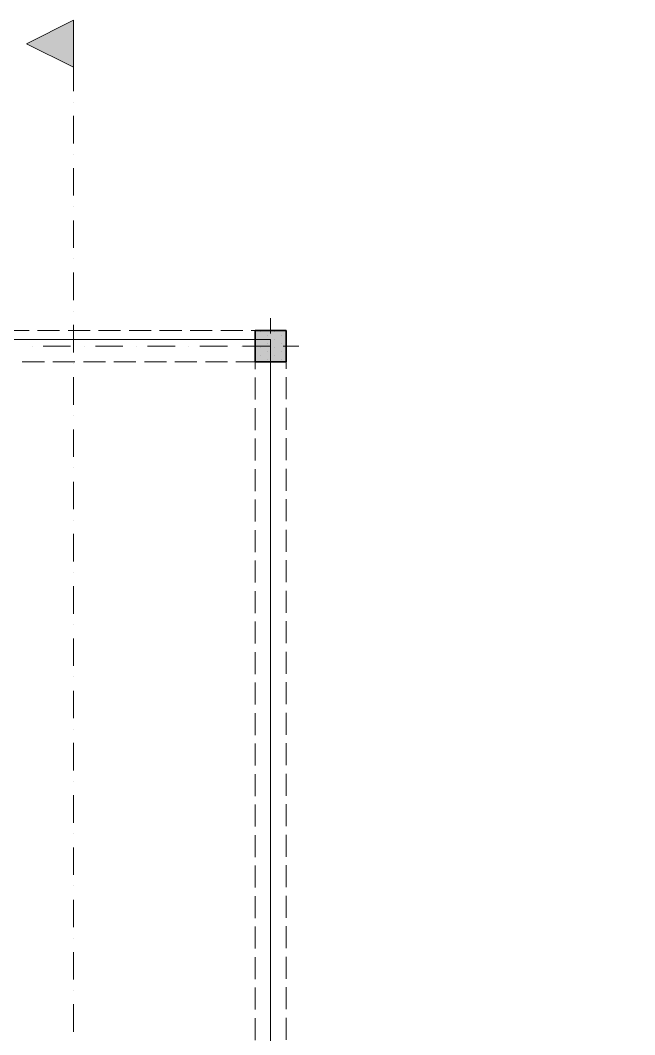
# Model space of a CAD drawing. Header units: inches. Extents: x 206002 to 410047, y 60394 to 83306.
# Drawn here: x 238982 to 242930, y 76783 to 83306 of the extents above; entities that cross this region are included whole.
import ezdxf

# ---------------------------------------------------------------- set-up
doc = ezdxf.new("R2010")
doc.units = ezdxf.units.IN
doc.header["$MEASUREMENT"] = 0
doc.layers.add('PDF_Marker - Section', color=7, linetype='Continuous')
doc.layers.add('PDF_Structural - Bearing', color=7, linetype='Continuous')

msp = doc.modelspace()

# ---------------------------------------------------------------- linework, layer by layer
at = {"layer": 'PDF_Marker - Section', "lineweight": 13}
for points in [[(239322.8, 82850.6), (239322.8, 83005.3), (239322.8, 83306.1), (239022, 83155.7), (239322.8, 83005.3)], [(239322.8, 82779.8), (239322.8, 82779.8)], [(239322.8, 82514.5), (239322.8, 82691.4)], [(239322.8, 82443.8), (239322.8, 82443.8)], [(239322.8, 82178.5), (239322.8, 82355.4)], [(239322.8, 82107.8), (239322.8, 82107.8)], [(239322.8, 81842.5), (239322.8, 82019.3)], [(239322.8, 81771.8), (239322.8, 81771.8)], [(239322.8, 81506.5), (239322.8, 81683.3)], [(239322.8, 81435.7), (239322.8, 81435.7)], [(239322.8, 81170.4), (239322.8, 81347.3)], [(239322.8, 81099.7), (239322.8, 81099.7)], [(239322.8, 80834.4), (239322.8, 81011.3)], [(239322.8, 80763.7), (239322.8, 80763.7)], [(239322.8, 80498.4), (239322.8, 80675.3)], [(239322.8, 80427.7), (239322.8, 80427.7)], [(239322.8, 80162.4), (239322.8, 80339.2)], [(239322.8, 80091.6), (239322.8, 80091.6)], [(239322.8, 79826.3), (239322.8, 80003.2)], [(239322.8, 79755.6), (239322.8, 79755.6)], [(239322.8, 79490.3), (239322.8, 79667.2)], [(239322.8, 79419.6), (239322.8, 79419.6)], [(239322.8, 79154.3), (239322.8, 79331.2)], [(239322.8, 79083.6), (239322.8, 79083.6)], [(239322.8, 78818.3), (239322.8, 78995.1)], [(239322.8, 78747.5), (239322.8, 78747.5)], [(239322.8, 78482.3), (239322.8, 78659.1)], [(239322.8, 78411.5), (239322.8, 78411.5)], [(239322.8, 78146.2), (239322.8, 78323.1)], [(239322.8, 78075.5), (239322.8, 78075.5)], [(239322.8, 77810.2), (239322.8, 77987.1)], [(239322.8, 77739.5), (239322.8, 77739.5)], [(239322.8, 77474.2), (239322.8, 77651)], [(239322.8, 77403.4), (239322.8, 77403.4)], [(239322.8, 77138.2), (239322.8, 77315)], [(239322.8, 77067.4), (239322.8, 77067.4)], [(239322.8, 76802.1), (239322.8, 76979)]]:
    msp.add_lwpolyline(points, dxfattribs=at)
at = {"layer": 'PDF_Marker - Section', "lineweight": 0, "transparency": 33554559}
msp.add_solid([(239322.8, 83306.1), (239022, 83155.7), (239322.8, 83005.3)], dxfattribs=at)
at = {"layer": 'PDF_Structural - Bearing', "lineweight": 0}
for points in [[(240590.2, 81291.3), (240590.2, 81391.6)], [(240510, 81211.1), (240409.7, 81211.1)], [(240590.2, 81211.1), (240590.2, 81211.1)], [(240670.4, 81211.1), (240770.7, 81211.1)], [(240590.2, 81130.9), (240590.2, 81030.6)]]:
    msp.add_lwpolyline(points, dxfattribs=at)
at = {"layer": 'PDF_Structural - Bearing', "lineweight": 18}
for points in [[(238896.7, 81311.3), (239038.2, 81311.3)], [(239092.9, 81311.3), (239234.3, 81311.3)], [(239289, 81311.3), (239430.4, 81311.3)], [(239485.1, 81311.3), (239626.6, 81311.3)], [(239681.2, 81311.3), (239822.7, 81311.3)], [(239877.3, 81311.3), (240018.9, 81311.3)], [(240073.5, 81311.3), (240215, 81311.3)], [(240269.7, 81311.3), (240411.1, 81311.3)], [(240465.8, 81311.3), (240607.2, 81311.3)], [(240661.9, 81311.3), (240690.5, 81311.3), (240690.5, 81261.8)], [(240690.5, 81207.1), (240690.5, 81065.7)], [(238994.8, 81110.8), (239136.3, 81110.8)], [(239190.9, 81110.8), (239332.4, 81110.8)], [(239387, 81110.8), (239528.5, 81110.8)], [(239583.1, 81110.8), (239724.6, 81110.8)], [(239779.3, 81110.8), (239920.7, 81110.8)], [(239975.4, 81110.8), (240116.9, 81110.8)], [(240171.6, 81110.8), (240313.1, 81110.8)], [(240367.7, 81110.8), (240489.9, 81110.8), (240489.9, 81063.5)], [(240489.9, 81008.8), (240489.9, 80867.3)], [(240690.5, 81011), (240690.5, 80869.5)], [(240489.9, 80812.7), (240489.9, 80671.2)], [(240690.5, 80814.9), (240690.5, 80673.4)], [(240489.9, 80616.6), (240489.9, 80475.1)], [(240690.5, 80618.8), (240690.5, 80477.3)], [(240489.9, 80420.4), (240489.9, 80279)], [(240690.5, 80422.6), (240690.5, 80281.1)], [(240489.9, 80224.3), (240489.9, 80082.8)], [(240690.5, 80226.5), (240690.5, 80085)], [(240489.9, 80028.2), (240489.9, 79886.7)], [(240690.5, 80030.4), (240690.5, 79888.9)], [(240489.9, 79832.1), (240489.9, 79690.6)], [(240690.5, 79834.3), (240690.5, 79692.8)], [(240489.9, 79635.9), (240489.9, 79494.4)], [(240690.5, 79638.1), (240690.5, 79496.6)], [(240489.9, 79439.8), (240489.9, 79298.3)], [(240690.5, 79442), (240690.5, 79300.5)], [(240489.9, 79243.7), (240489.9, 79102.2)], [(240690.5, 79245.9), (240690.5, 79104.4)], [(240489.9, 79047.5), (240489.9, 78906.1)], [(240690.5, 79049.7), (240690.5, 78908.3)], [(240489.9, 78851.4), (240489.9, 78709.9)], [(240690.5, 78853.6), (240690.5, 78712.1)], [(240489.9, 78655.3), (240489.9, 78513.8)], [(240690.5, 78657.5), (240690.5, 78516)], [(240489.9, 78459.2), (240489.9, 78317.7)], [(240690.5, 78461.4), (240690.5, 78319.9)], [(240489.9, 78263), (240489.9, 78121.6)], [(240690.5, 78265.2), (240690.5, 78123.7)], [(240489.9, 78066.9), (240489.9, 77925.4)], [(240690.5, 78069.1), (240690.5, 77927.6)], [(240489.9, 77870.8), (240489.9, 77729.3)], [(240690.5, 77873), (240690.5, 77731.5)], [(240489.9, 77674.6), (240489.9, 77533.2)], [(240690.5, 77676.9), (240690.5, 77535.4)], [(240489.9, 77478.5), (240489.9, 77337)], [(240690.5, 77480.7), (240690.5, 77339.2)], [(240489.9, 77282.4), (240489.9, 77140.9)], [(240690.5, 77284.6), (240690.5, 77143.1)], [(240489.9, 77086.3), (240489.9, 76944.8)], [(240690.5, 77088.5), (240690.5, 76947)], [(240489.9, 76890.1), (240489.9, 76748.7)], [(240690.5, 76892.3), (240690.5, 76750.9)]]:
    msp.add_lwpolyline(points, dxfattribs=at)
at = {"layer": 'PDF_Structural - Bearing', "lineweight": 35}
msp.add_lwpolyline([(240690.5, 81311.4), (240690.5, 81110.8), (240489.9, 81110.8), (240489.9, 81311.4)], close=True, dxfattribs=at)
at = {"layer": 'PDF_Structural - Bearing', "lineweight": 15}
for points in [[(240528.2, 81302.3), (240528.2, 81302.3)], [(240571.6, 81277.2), (240571.6, 81277.2)], [(240615.1, 81302.3), (240615.1, 81302.3)], [(240658.5, 81277.2), (240658.5, 81277.2)], [(240528.2, 81252.1), (240528.2, 81252.1)], [(240571.6, 81227.1), (240571.6, 81227.1)], [(240615.1, 81252.1), (240615.1, 81252.1)], [(240658.5, 81227.1), (240658.5, 81227.1)], [(240528.2, 81202), (240528.2, 81202)], [(240528.2, 81151.9), (240528.2, 81151.9)], [(240571.6, 81176.9), (240571.6, 81176.9)], [(240615.1, 81202), (240615.1, 81202)], [(240615.1, 81151.9), (240615.1, 81151.9)], [(240658.5, 81176.9), (240658.5, 81176.9)], [(240571.6, 81126.8), (240571.6, 81126.8)], [(240658.5, 81126.8), (240658.5, 81126.8)]]:
    msp.add_lwpolyline(points, dxfattribs=at)
at = {"layer": 'PDF_Structural - Bearing', "lineweight": 18}
msp.add_lwpolyline([(271070.4, 74292.9), (240590.2, 74292.9), (240590.2, 81254.4), (237582.3, 81254.4), (237582.3, 74292.9), (207102.1, 74292.9), (207102.1, 65369.4), (216627.1, 65369.4), (216627.1, 63865.4), (261745.9, 63865.4), (261745.9, 65369.4), (271070.4, 65369.4)], close=True, dxfattribs=at)
at = {"layer": 'PDF_Structural - Bearing', "lineweight": 20}
for points in [[(239057.3, 81211), (239057.3, 81211)], [(239127.9, 81211), (239304.8, 81211)], [(239393.2, 81211), (239393.2, 81211)], [(239464, 81211), (239640.9, 81211)], [(239729.3, 81211), (239729.3, 81211)], [(239800, 81211), (239976.9, 81211)], [(240065.3, 81211), (240065.3, 81211)], [(240136.1, 81211), (240312.9, 81211)], [(240401.3, 81211), (240401.3, 81211)], [(240472.1, 81211), (240590.2, 81211), (240590.2, 80973.6)], [(240590.2, 80885.2), (240590.2, 80885.2)], [(240590.2, 80814.5), (240590.2, 80637.6)], [(240590.2, 80549.2), (240590.2, 80549.2)], [(240590.2, 80478.4), (240590.2, 80301.6)], [(240590.2, 80213.1), (240590.2, 80213.1)], [(240590.2, 80142.4), (240590.2, 79965.6)], [(240590.2, 79877.1), (240590.2, 79877.1)], [(240590.2, 79806.4), (240590.2, 79629.5)], [(240590.2, 79541.1), (240590.2, 79541.1)], [(240590.2, 79470.4), (240590.2, 79293.5)], [(240590.2, 79205.1), (240590.2, 79205.1)], [(240590.2, 79134.3), (240590.2, 78957.5)], [(240590.2, 78869.1), (240590.2, 78869.1)], [(240590.2, 78798.3), (240590.2, 78621.5)], [(240590.2, 78533), (240590.2, 78533)], [(240590.2, 78462.3), (240590.2, 78285.4)], [(240590.2, 78197), (240590.2, 78197)], [(240590.2, 78126.3), (240590.2, 77949.4)], [(240590.2, 77861), (240590.2, 77861)], [(240590.2, 77790.2), (240590.2, 77613.4)], [(240590.2, 77525), (240590.2, 77525)], [(240590.2, 77454.2), (240590.2, 77277.4)], [(240590.2, 77188.9), (240590.2, 77188.9)], [(240590.2, 77118.2), (240590.2, 76941.3)], [(240590.2, 76852.9), (240590.2, 76852.9)]]:
    msp.add_lwpolyline(points, dxfattribs=at)
at = {"layer": 'PDF_Structural - Bearing', "color": 7, "lineweight": 0, "true_color": 0xffffff, "transparency": 33554559}
msp.add_solid([(240690.5, 81311.4), (240690.5, 81110.8), (240489.9, 81311.4), (240489.9, 81110.8)], dxfattribs=at)

doc.saveas('drawing.dxf')
